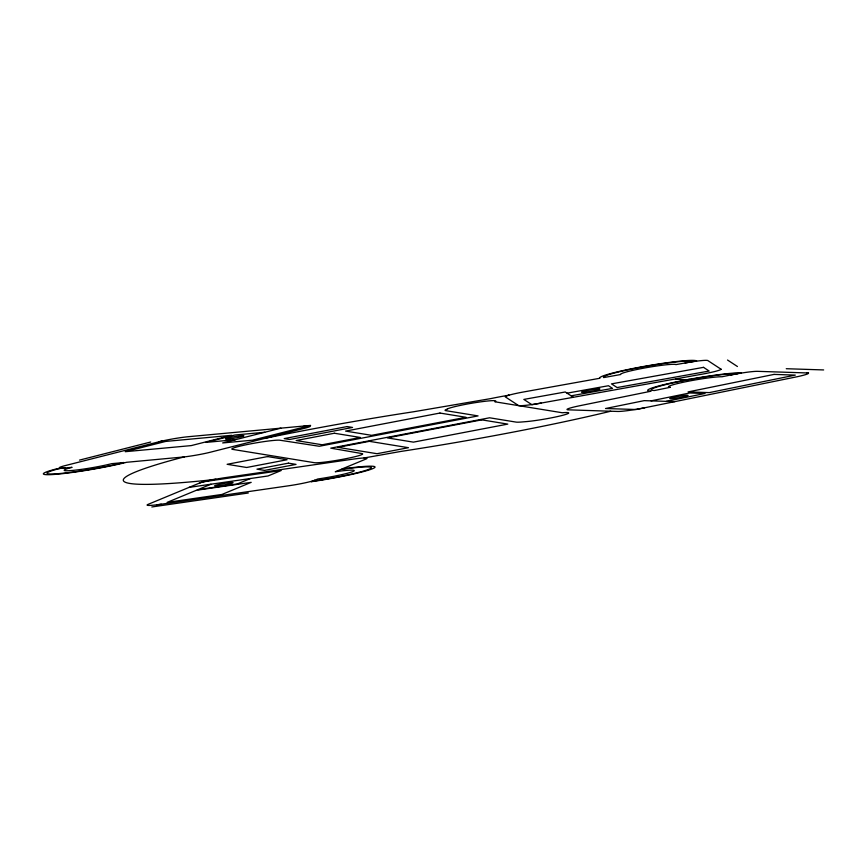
<?xml version="1.0" encoding="UTF-8"?>
<svg xmlns="http://www.w3.org/2000/svg" width="867" height="867" viewBox="0 0 867 867"><rect width="100%" height="100%" fill="white"/><g stroke="black" fill="none" stroke-linecap="round" stroke-linejoin="round"><path stroke-width="1.3" d="M210.984 484.23L197.828 489.671L237.309 483.959L250.455 478.508M508.149 395.428L509.113 395.157L506.74 395.558A42.223 3.316 -9.8 0 0 490.917 398.571L413.819 411.727A239.27 18.771 -9.8 0 0 268.553 437.597L264.63 438.42M79.515 460.106L150.706 442.018M162.27 440.945L65.177 465.612A21.111 1.658 -9.8 0 0 65.48 467.942M280.908 428.146L222.656 442.95L252.373 440.198L310.624 425.404L188.453 436.697A21.111 1.658 -9.8 0 0 159.029 441.769M610.682 411.229L608.851 411.673A239.27 18.771 -9.8 0 1 400.738 451.458L364.042 457.982L364.834 457.949M651.019 400.857L689.709 392.979L705.012 393.488L666.322 401.356M215.916 479.18L206.183 480.394A239.27 18.771 -9.8 0 1 179.577 458.112L184.172 456.92L126.56 462.295A49.256 3.869 -9.8 0 1 57.916 474.13A49.256 3.869 -9.8 0 1 57.222 468.7L72.08 467.335A28.145 2.211 -9.8 0 0 72.481 470.434A28.145 2.211 -9.8 0 0 111.702 463.672L123.927 462.534A45.507 3.566 -9.8 0 1 60.506 473.469A45.507 3.566 -9.8 0 1 59.866 468.462M689.384 379.312L685.797 379.974L675.469 378.955M567.061 393.163L608.471 385.728L612.514 388.383L571.104 395.818M189.049 487.395L268.001 475.972L281.157 470.532L202.195 481.954L148.138 504.345A21.111 1.658 -9.8 0 0 161.295 504.215M156.916 504.843L288.505 485.802A21.111 1.658 -9.8 0 0 314.819 480.22M151.801 506.967L248.298 492.998M264.728 432.265L235.011 435.006L205.88 442.408L235.607 439.656M786.25 368.713L823.65 369.938M808.597 372.994L757.595 371.336A21.111 1.658 -9.8 0 0 730.599 375.021M674.819 401.638L644.214 400.641L605.524 408.52L636.129 409.517L795.202 377.134A21.111 1.658 -9.8 0 0 806.906 372.94M727.543 360.033L737.427 366.513M721.322 369.407L707.851 360.574A21.111 1.658 -9.8 0 0 685.114 362.959M573.347 397.292L565.262 391.982L523.841 399.416L531.937 404.726L702.194 374.154A21.111 1.658 -9.8 0 0 720.878 369.114M737.904 373.536A45.507 3.566 -9.8 0 0 679.706 381.48A45.507 3.566 -9.8 0 0 654.498 390.518L670.408 387.278A28.145 2.211 -9.8 0 1 686.003 381.686A28.145 2.211 -9.8 0 1 721.994 376.766L741.339 372.832A49.256 3.869 -9.8 0 0 678.352 381.437A49.256 3.869 -9.8 0 0 651.052 391.212L580.11 405.658A21.111 1.658 -9.8 0 0 568.416 409.842L617.727 411.457A21.111 1.658 -9.8 0 0 644.723 407.761M692.939 361.561A45.507 3.566 -9.8 0 0 643.943 366.708A45.507 3.566 -9.8 0 0 603.67 377.578L620.696 374.522A28.145 2.211 -9.8 0 1 645.612 367.803A28.145 2.211 -9.8 0 1 675.913 364.617L696.624 360.9A49.256 3.869 -9.8 0 0 643.585 366.481A49.256 3.869 -9.8 0 0 599.986 378.24L524.058 391.873A21.111 1.658 -9.8 0 0 505.374 396.923L518.401 405.463A21.111 1.658 -9.8 0 0 541.138 403.068M312.337 481.25A45.507 3.566 -9.8 0 0 369.06 469.22A45.507 3.566 -9.8 0 0 340.688 469.513L335.28 471.746A28.145 2.211 -9.8 0 1 352.826 471.572A28.145 2.211 -9.8 0 1 317.745 479.007L311.166 481.738A49.256 3.869 -9.8 0 0 372.572 468.711A49.256 3.869 -9.8 0 0 341.858 469.025L365.961 459.044A21.111 1.658 -9.8 0 0 352.804 459.174L225.593 477.587A21.111 1.658 -9.8 0 0 199.28 483.168M183.555 456.996A21.111 1.658 -9.8 0 0 210.475 452.184L304.317 428.341A21.111 1.658 -9.8 0 0 304.024 426.011M447.632 408.823L445.931 409.614A24.861 1.951 -9.8 0 0 445.736 410.644L478.075 415.911L319.273 446.267L280.084 440.252A24.861 1.951 -9.8 0 0 250.4 443.904A24.861 1.951 -9.8 0 0 232.519 449.366L314.309 462.685A24.861 1.951 -9.8 0 0 343.744 459.109A24.861 1.951 -9.8 0 0 362.038 453.593L330.75 448.141L489.584 417.786L516.06 422.099A24.861 1.951 -9.8 0 0 521.869 421.98L526.215 421.611A24.861 1.951 -9.8 0 0 560.841 415.781A24.861 1.951 -9.8 0 0 562.228 412.746L494.862 401.779A24.861 1.951 -9.8 0 0 477.76 402.266A24.861 1.951 -9.8 0 0 447.632 408.823M196.365 490.278L167.147 502.383L221.974 494.45L251.202 482.345L196.365 490.278M165.673 441.422L125.216 451.696L191.26 445.595L231.706 435.31L165.673 441.422M774.047 374.403L688.062 391.917L709.314 392.61L795.299 375.097L774.047 374.403M347.125 426.564L284.213 438.594L289.632 439.482L352.555 427.453L347.125 426.564M334.348 433.24L296.146 440.544L322.199 444.782L360.401 437.477L334.348 433.24M439.959 413.05L345.586 431.094L371.629 435.332L466.012 417.298L439.959 413.05M267.567 456.573L227.121 464.3L246.651 467.486L287.107 459.748L267.567 456.573M369.396 441.336L337.935 447.35L377.004 453.712L408.465 447.697L369.396 441.336M481.749 419.856L387.365 437.9L413.418 442.137L507.791 424.104L481.749 419.856M288.429 463.151L256.968 469.166L264.565 470.402L296.026 464.387L288.429 463.151M703.527 367.348L611.495 383.875L617.12 387.549L709.152 371.033L703.527 367.348M674.125 398.452A9.385 0.737 -9.8 0 0 688.116 395.417A9.385 0.737 -9.8 0 0 674.385 397.119A9.385 0.737 -9.8 0 0 674.125 398.452M586.07 392.047A9.385 0.737 -9.8 0 0 599.953 389.023A9.385 0.737 -9.8 0 0 586.092 390.757A9.385 0.737 -9.8 0 0 586.07 392.047M219.015 485.683A9.385 0.737 -9.8 0 0 233.093 482.648A9.385 0.737 -9.8 0 0 219.449 484.317A9.385 0.737 -9.8 0 0 219.015 485.683M230.102 438.821A9.385 0.737 -9.8 0 0 243.898 435.798A9.385 0.737 -9.8 0 0 229.939 437.564A9.385 0.737 -9.8 0 0 230.102 438.821"/></g></svg>
